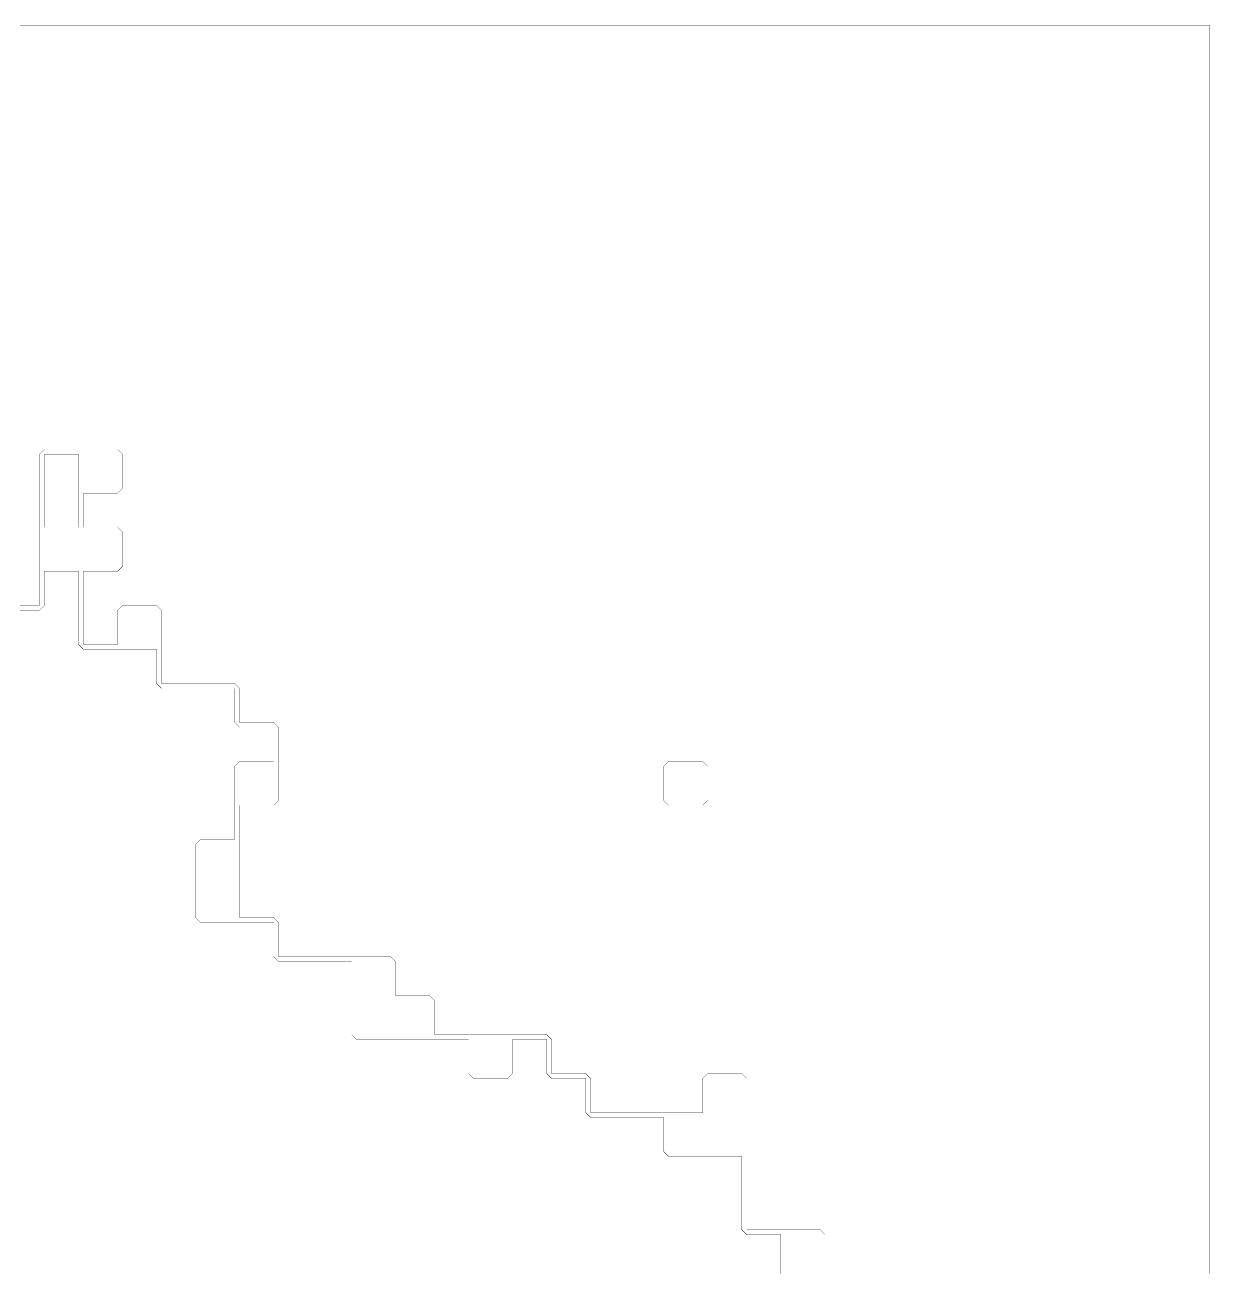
# Model space of a CAD drawing. Header units: metres. Extents: x 0 to 4990, y -4990 to 0.
# Drawn here: x 2617 to 4990, y -2495 to 0 of the extents above; entities that cross this region are included whole.
import ezdxf

# ---------------------------------------------------------------- set-up
doc = ezdxf.new("R2010")
doc.units = ezdxf.units.M
doc.layers.add('conductor', color=1, linetype='Continuous')
doc.layers.add('substrate', color=5, linetype='Continuous')

msp = doc.modelspace()

# ---------------------------------------------------------------- linework, layer by layer
at = {"layer": 'conductor', "const_width": 0.5}
msp.add_lwpolyline([(2656.25, -859.375), (2656.25, -869.140625), (2656.25, -878.90625), (2656.25, -888.671875), (2656.25, -898.4375), (2656.25, -908.203125), (2656.25, -917.96875), (2656.25, -927.734375), (2656.25, -937.5), (2656.25, -947.265625), (2656.25, -957.03125), (2656.25, -966.796875), (2656.25, -976.5625), (2656.25, -986.328125), (2656.25, -996.09375), (2656.25, -1005.859375), (2666.015625, -1005.859375), (2675.78125, -1005.859375), (2685.546875, -1005.859375), (2695.3125, -1005.859375), (2705.078125, -1005.859375), (2714.84375, -1005.859375), (2724.609375, -1005.859375), (2724.609375, -996.09375), (2724.609375, -986.328125), (2724.609375, -976.5625), (2724.609375, -966.796875), (2724.609375, -957.03125), (2724.609375, -947.265625), (2724.609375, -937.5), (2724.609375, -927.734375), (2724.609375, -917.96875), (2724.609375, -908.203125), (2724.609375, -898.4375), (2724.609375, -888.671875), (2724.609375, -878.90625), (2724.609375, -869.140625), (2724.609375, -859.375), (2714.84375, -859.375), (2705.078125, -859.375), (2695.3125, -859.375), (2685.546875, -859.375), (2675.78125, -859.375), (2666.015625, -859.375)], close=True, dxfattribs=at)
msp.add_lwpolyline([(4130.859375, -2500), (4130.859375, -2490.234375), (4130.859375, -2480.46875), (4130.859375, -2470.703125), (4130.859375, -2460.9375), (4130.859375, -2451.171875), (4130.859375, -2441.40625), (4130.859375, -2431.640625), (4130.859375, -2421.875), (4121.09375, -2421.875), (4111.328125, -2421.875), (4101.5625, -2421.875), (4091.796875, -2421.875), (4082.03125, -2421.875), (4072.265625, -2421.875), (4062.5, -2421.875), (4052.734375, -2412.109375), (4052.734375, -2402.34375), (4052.734375, -2392.578125), (4052.734375, -2382.8125), (4052.734375, -2373.046875), (4052.734375, -2363.28125), (4052.734375, -2353.515625), (4052.734375, -2343.75), (4052.734375, -2333.984375), (4052.734375, -2324.21875), (4052.734375, -2314.453125), (4052.734375, -2304.6875), (4052.734375, -2294.921875), (4052.734375, -2285.15625), (4052.734375, -2275.390625), (4052.734375, -2265.625), (4042.96875, -2265.625), (4033.203125, -2265.625), (4023.4375, -2265.625), (4013.671875, -2265.625), (4003.90625, -2265.625), (3994.140625, -2265.625), (3984.375, -2265.625), (3974.609375, -2265.625), (3964.84375, -2265.625), (3955.078125, -2265.625), (3945.3125, -2265.625), (3935.546875, -2265.625), (3925.78125, -2265.625), (3916.015625, -2265.625), (3906.25, -2265.625), (3896.484375, -2255.859375), (3896.484375, -2246.09375), (3896.484375, -2236.328125), (3896.484375, -2226.5625), (3896.484375, -2216.796875), (3896.484375, -2207.03125), (3896.484375, -2197.265625), (3896.484375, -2187.5), (3886.71875, -2187.5), (3876.953125, -2187.5), (3867.1875, -2187.5), (3857.421875, -2187.5), (3847.65625, -2187.5), (3837.890625, -2187.5), (3828.125, -2187.5), (3818.359375, -2187.5), (3808.59375, -2187.5), (3798.828125, -2187.5), (3789.0625, -2187.5), (3779.296875, -2187.5), (3769.53125, -2187.5), (3759.765625, -2187.5), (3750, -2187.5), (3740.234375, -2177.734375), (3740.234375, -2167.96875), (3740.234375, -2158.203125), (3740.234375, -2148.4375), (3740.234375, -2138.671875), (3740.234375, -2128.90625), (3740.234375, -2119.140625), (3740.234375, -2109.375), (3730.46875, -2109.375), (3720.703125, -2109.375), (3710.9375, -2109.375), (3701.171875, -2109.375), (3691.40625, -2109.375), (3681.640625, -2109.375), (3671.875, -2109.375), (3662.109375, -2099.609375), (3662.109375, -2089.84375), (3662.109375, -2080.078125), (3662.109375, -2070.3125), (3662.109375, -2060.546875), (3662.109375, -2050.78125), (3662.109375, -2041.015625), (3662.109375, -2031.25), (3652.34375, -2031.25), (3642.578125, -2031.25), (3632.8125, -2031.25), (3623.046875, -2031.25), (3613.28125, -2031.25), (3603.515625, -2031.25), (3593.75, -2031.25), (3593.75, -2041.015625), (3593.75, -2050.78125), (3593.75, -2060.546875), (3593.75, -2070.3125), (3593.75, -2080.078125), (3593.75, -2089.84375), (3593.75, -2099.609375), (3583.984375, -2109.375), (3574.21875, -2109.375), (3564.453125, -2109.375), (3554.6875, -2109.375), (3544.921875, -2109.375), (3535.15625, -2109.375), (3525.390625, -2109.375), (3515.625, -2109.375), (3505.859375, -2099.609375), (3505.859375, -2089.84375), (3505.859375, -2080.078125), (3505.859375, -2070.3125), (3505.859375, -2060.546875), (3505.859375, -2050.78125), (3505.859375, -2041.015625), (3505.859375, -2031.25), (3496.09375, -2031.25), (3486.328125, -2031.25), (3476.5625, -2031.25), (3466.796875, -2031.25), (3457.03125, -2031.25), (3447.265625, -2031.25), (3437.5, -2031.25), (3427.734375, -2031.25), (3417.96875, -2031.25), (3408.203125, -2031.25), (3398.4375, -2031.25), (3388.671875, -2031.25), (3378.90625, -2031.25), (3369.140625, -2031.25), (3359.375, -2031.25), (3349.609375, -2031.25), (3339.84375, -2031.25), (3330.078125, -2031.25), (3320.3125, -2031.25), (3310.546875, -2031.25), (3300.78125, -2031.25), (3291.015625, -2031.25), (3281.25, -2031.25), (3271.484375, -2021.484375), (3271.484375, -2011.71875), (3271.484375, -2001.953125), (3271.484375, -1992.1875), (3271.484375, -1982.421875), (3271.484375, -1972.65625), (3271.484375, -1962.890625), (3271.484375, -1953.125), (3271.484375, -1943.359375), (3271.484375, -1933.59375), (3271.484375, -1923.828125), (3271.484375, -1914.0625), (3271.484375, -1904.296875), (3271.484375, -1894.53125), (3271.484375, -1884.765625), (3271.484375, -1875), (3261.71875, -1875), (3251.953125, -1875), (3242.1875, -1875), (3232.421875, -1875), (3222.65625, -1875), (3212.890625, -1875), (3203.125, -1875), (3193.359375, -1875), (3183.59375, -1875), (3173.828125, -1875), (3164.0625, -1875), (3154.296875, -1875), (3144.53125, -1875), (3134.765625, -1875), (3125, -1875), (3115.234375, -1865.234375), (3115.234375, -1855.46875), (3115.234375, -1845.703125), (3115.234375, -1835.9375), (3115.234375, -1826.171875), (3115.234375, -1816.40625), (3115.234375, -1806.640625), (3115.234375, -1796.875), (3105.46875, -1796.875), (3095.703125, -1796.875), (3085.9375, -1796.875), (3076.171875, -1796.875), (3066.40625, -1796.875), (3056.640625, -1796.875), (3046.875, -1796.875), (3037.109375, -1796.875), (3027.34375, -1796.875), (3017.578125, -1796.875), (3007.8125, -1796.875), (2998.046875, -1796.875), (2988.28125, -1796.875), (2978.515625, -1796.875), (2968.75, -1796.875), (2958.984375, -1787.109375), (2958.984375, -1777.34375), (2958.984375, -1767.578125), (2958.984375, -1757.8125), (2958.984375, -1748.046875), (2958.984375, -1738.28125), (2958.984375, -1728.515625), (2958.984375, -1718.75), (2958.984375, -1708.984375), (2958.984375, -1699.21875), (2958.984375, -1689.453125), (2958.984375, -1679.6875), (2958.984375, -1669.921875), (2958.984375, -1660.15625), (2958.984375, -1650.390625), (2958.984375, -1640.625), (2968.75, -1630.859375), (2978.515625, -1630.859375), (2988.28125, -1630.859375), (2998.046875, -1630.859375), (3007.8125, -1630.859375), (3017.578125, -1630.859375), (3027.34375, -1630.859375), (3037.109375, -1630.859375), (3037.109375, -1621.09375), (3037.109375, -1611.328125), (3037.109375, -1601.5625), (3037.109375, -1591.796875), (3037.109375, -1582.03125), (3037.109375, -1572.265625), (3037.109375, -1562.5), (3037.109375, -1552.734375), (3037.109375, -1542.96875), (3037.109375, -1533.203125), (3037.109375, -1523.4375), (3037.109375, -1513.671875), (3037.109375, -1503.90625), (3037.109375, -1494.140625), (3037.109375, -1484.375), (3046.875, -1474.609375), (3056.640625, -1474.609375), (3066.40625, -1474.609375), (3076.171875, -1474.609375), (3085.9375, -1474.609375), (3095.703125, -1474.609375), (3105.46875, -1474.609375), (3115.234375, -1474.609375), (3115.234375, -1464.84375), (3115.234375, -1455.078125), (3115.234375, -1445.3125), (3115.234375, -1435.546875), (3115.234375, -1425.78125), (3115.234375, -1416.015625), (3115.234375, -1406.25), (3105.46875, -1406.25), (3095.703125, -1406.25), (3085.9375, -1406.25), (3076.171875, -1406.25), (3066.40625, -1406.25), (3056.640625, -1406.25), (3046.875, -1406.25), (3037.109375, -1396.484375), (3037.109375, -1386.71875), (3037.109375, -1376.953125), (3037.109375, -1367.1875), (3037.109375, -1357.421875), (3037.109375, -1347.65625), (3037.109375, -1337.890625), (3037.109375, -1328.125), (3027.34375, -1328.125), (3017.578125, -1328.125), (3007.8125, -1328.125), (2998.046875, -1328.125), (2988.28125, -1328.125), (2978.515625, -1328.125), (2968.75, -1328.125), (2958.984375, -1328.125), (2949.21875, -1328.125), (2939.453125, -1328.125), (2929.6875, -1328.125), (2919.921875, -1328.125), (2910.15625, -1328.125), (2900.390625, -1328.125), (2890.625, -1328.125), (2880.859375, -1318.359375), (2880.859375, -1308.59375), (2880.859375, -1298.828125), (2880.859375, -1289.0625), (2880.859375, -1279.296875), (2880.859375, -1269.53125), (2880.859375, -1259.765625), (2880.859375, -1250), (2871.09375, -1250), (2861.328125, -1250), (2851.5625, -1250), (2841.796875, -1250), (2832.03125, -1250), (2822.265625, -1250), (2812.5, -1250), (2802.734375, -1250), (2792.96875, -1250), (2783.203125, -1250), (2773.4375, -1250), (2763.671875, -1250), (2753.90625, -1250), (2744.140625, -1250), (2734.375, -1250), (2724.609375, -1240.234375), (2724.609375, -1230.46875), (2724.609375, -1220.703125), (2724.609375, -1210.9375), (2724.609375, -1201.171875), (2724.609375, -1191.40625), (2724.609375, -1181.640625), (2724.609375, -1171.875), (2724.609375, -1162.109375), (2724.609375, -1152.34375), (2724.609375, -1142.578125), (2724.609375, -1132.8125), (2724.609375, -1123.046875), (2724.609375, -1113.28125), (2724.609375, -1103.515625), (2724.609375, -1093.75), (2714.84375, -1093.75), (2705.078125, -1093.75), (2695.3125, -1093.75), (2685.546875, -1093.75), (2675.78125, -1093.75), (2666.015625, -1093.75), (2656.25, -1093.75), (2656.25, -1103.515625), (2656.25, -1113.28125), (2656.25, -1123.046875), (2656.25, -1132.8125), (2656.25, -1142.578125), (2656.25, -1152.34375), (2656.25, -1162.109375), (2646.484375, -1171.875), (2636.71875, -1171.875), (2626.953125, -1171.875), (2617.1875, -1171.875), (2607.421875, -1171.875)], dxfattribs=at)
at = {"layer": 'substrate', "const_width": 0.5}
for points in [[(4990.234375, -2500), (4990.234375, -2490.234375), (4990.234375, -2480.46875), (4990.234375, -2470.703125), (4990.234375, -2460.9375), (4990.234375, -2451.171875), (4990.234375, -2441.40625), (4990.234375, -2431.640625), (4990.234375, -2421.875), (4990.234375, -2412.109375), (4990.234375, -2402.34375), (4990.234375, -2392.578125), (4990.234375, -2382.8125), (4990.234375, -2373.046875), (4990.234375, -2363.28125), (4990.234375, -2353.515625), (4990.234375, -2343.75), (4990.234375, -2333.984375), (4990.234375, -2324.21875), (4990.234375, -2314.453125), (4990.234375, -2304.6875), (4990.234375, -2294.921875), (4990.234375, -2285.15625), (4990.234375, -2275.390625), (4990.234375, -2265.625), (4990.234375, -2255.859375), (4990.234375, -2246.09375), (4990.234375, -2236.328125), (4990.234375, -2226.5625), (4990.234375, -2216.796875), (4990.234375, -2207.03125), (4990.234375, -2197.265625), (4990.234375, -2187.5), (4990.234375, -2177.734375), (4990.234375, -2167.96875), (4990.234375, -2158.203125), (4990.234375, -2148.4375), (4990.234375, -2138.671875), (4990.234375, -2128.90625), (4990.234375, -2119.140625), (4990.234375, -2109.375), (4990.234375, -2099.609375), (4990.234375, -2089.84375), (4990.234375, -2080.078125), (4990.234375, -2070.3125), (4990.234375, -2060.546875), (4990.234375, -2050.78125), (4990.234375, -2041.015625), (4990.234375, -2031.25), (4990.234375, -2021.484375), (4990.234375, -2011.71875), (4990.234375, -2001.953125), (4990.234375, -1992.1875), (4990.234375, -1982.421875), (4990.234375, -1972.65625), (4990.234375, -1962.890625), (4990.234375, -1953.125), (4990.234375, -1943.359375), (4990.234375, -1933.59375), (4990.234375, -1923.828125), (4990.234375, -1914.0625), (4990.234375, -1904.296875), (4990.234375, -1894.53125), (4990.234375, -1884.765625), (4990.234375, -1875), (4990.234375, -1865.234375), (4990.234375, -1855.46875), (4990.234375, -1845.703125), (4990.234375, -1835.9375), (4990.234375, -1826.171875), (4990.234375, -1816.40625), (4990.234375, -1806.640625), (4990.234375, -1796.875), (4990.234375, -1787.109375), (4990.234375, -1777.34375), (4990.234375, -1767.578125), (4990.234375, -1757.8125), (4990.234375, -1748.046875), (4990.234375, -1738.28125), (4990.234375, -1728.515625), (4990.234375, -1718.75), (4990.234375, -1708.984375), (4990.234375, -1699.21875), (4990.234375, -1689.453125), (4990.234375, -1679.6875), (4990.234375, -1669.921875), (4990.234375, -1660.15625), (4990.234375, -1650.390625), (4990.234375, -1640.625), (4990.234375, -1630.859375), (4990.234375, -1621.09375), (4990.234375, -1611.328125), (4990.234375, -1601.5625), (4990.234375, -1591.796875), (4990.234375, -1582.03125), (4990.234375, -1572.265625), (4990.234375, -1562.5), (4990.234375, -1552.734375), (4990.234375, -1542.96875), (4990.234375, -1533.203125), (4990.234375, -1523.4375), (4990.234375, -1513.671875), (4990.234375, -1503.90625), (4990.234375, -1494.140625), (4990.234375, -1484.375), (4990.234375, -1474.609375), (4990.234375, -1464.84375), (4990.234375, -1455.078125), (4990.234375, -1445.3125), (4990.234375, -1435.546875), (4990.234375, -1425.78125), (4990.234375, -1416.015625), (4990.234375, -1406.25), (4990.234375, -1396.484375), (4990.234375, -1386.71875), (4990.234375, -1376.953125), (4990.234375, -1367.1875), (4990.234375, -1357.421875), (4990.234375, -1347.65625), (4990.234375, -1337.890625), (4990.234375, -1328.125), (4990.234375, -1318.359375), (4990.234375, -1308.59375), (4990.234375, -1298.828125), (4990.234375, -1289.0625), (4990.234375, -1279.296875), (4990.234375, -1269.53125), (4990.234375, -1259.765625), (4990.234375, -1250), (4990.234375, -1240.234375), (4990.234375, -1230.46875), (4990.234375, -1220.703125), (4990.234375, -1210.9375), (4990.234375, -1201.171875), (4990.234375, -1191.40625), (4990.234375, -1181.640625), (4990.234375, -1171.875), (4990.234375, -1162.109375), (4990.234375, -1152.34375), (4990.234375, -1142.578125), (4990.234375, -1132.8125), (4990.234375, -1123.046875), (4990.234375, -1113.28125), (4990.234375, -1103.515625), (4990.234375, -1093.75), (4990.234375, -1083.984375), (4990.234375, -1074.21875), (4990.234375, -1064.453125), (4990.234375, -1054.6875), (4990.234375, -1044.921875), (4990.234375, -1035.15625), (4990.234375, -1025.390625), (4990.234375, -1015.625), (4990.234375, -1005.859375), (4990.234375, -996.09375), (4990.234375, -986.328125), (4990.234375, -976.5625), (4990.234375, -966.796875), (4990.234375, -957.03125), (4990.234375, -947.265625), (4990.234375, -937.5), (4990.234375, -927.734375), (4990.234375, -917.96875), (4990.234375, -908.203125), (4990.234375, -898.4375), (4990.234375, -888.671875), (4990.234375, -878.90625), (4990.234375, -869.140625), (4990.234375, -859.375), (4990.234375, -849.609375), (4990.234375, -839.84375), (4990.234375, -830.078125), (4990.234375, -820.3125), (4990.234375, -810.546875), (4990.234375, -800.78125), (4990.234375, -791.015625), (4990.234375, -781.25), (4990.234375, -771.484375), (4990.234375, -761.71875), (4990.234375, -751.953125), (4990.234375, -742.1875), (4990.234375, -732.421875), (4990.234375, -722.65625), (4990.234375, -712.890625), (4990.234375, -703.125), (4990.234375, -693.359375), (4990.234375, -683.59375), (4990.234375, -673.828125), (4990.234375, -664.0625), (4990.234375, -654.296875), (4990.234375, -644.53125), (4990.234375, -634.765625), (4990.234375, -625), (4990.234375, -615.234375), (4990.234375, -605.46875), (4990.234375, -595.703125), (4990.234375, -585.9375), (4990.234375, -576.171875), (4990.234375, -566.40625), (4990.234375, -556.640625), (4990.234375, -546.875), (4990.234375, -537.109375), (4990.234375, -527.34375), (4990.234375, -517.578125), (4990.234375, -507.8125), (4990.234375, -498.046875), (4990.234375, -488.28125), (4990.234375, -478.515625), (4990.234375, -468.75), (4990.234375, -458.984375), (4990.234375, -449.21875), (4990.234375, -439.453125), (4990.234375, -429.6875), (4990.234375, -419.921875), (4990.234375, -410.15625), (4990.234375, -400.390625), (4990.234375, -390.625), (4990.234375, -380.859375), (4990.234375, -371.09375), (4990.234375, -361.328125), (4990.234375, -351.5625), (4990.234375, -341.796875), (4990.234375, -332.03125), (4990.234375, -322.265625), (4990.234375, -312.5), (4990.234375, -302.734375), (4990.234375, -292.96875), (4990.234375, -283.203125), (4990.234375, -273.4375), (4990.234375, -263.671875), (4990.234375, -253.90625), (4990.234375, -244.140625), (4990.234375, -234.375), (4990.234375, -224.609375), (4990.234375, -214.84375), (4990.234375, -205.078125), (4990.234375, -195.3125), (4990.234375, -185.546875), (4990.234375, -175.78125), (4990.234375, -166.015625), (4990.234375, -156.25), (4990.234375, -146.484375), (4990.234375, -136.71875), (4990.234375, -126.953125), (4990.234375, -117.1875), (4990.234375, -107.421875), (4990.234375, -97.65625), (4990.234375, -87.890625), (4990.234375, -78.125), (4990.234375, -68.359375), (4990.234375, -58.59375), (4990.234375, -48.828125), (4990.234375, -39.0625), (4990.234375, -29.296875), (4990.234375, -19.53125), (4990.234375, -9.765625), (4990.234375, 0), (4980.46875, 0), (4970.703125, 0), (4960.9375, 0), (4951.171875, 0), (4941.40625, 0), (4931.640625, 0), (4921.875, 0), (4912.109375, 0), (4902.34375, 0), (4892.578125, 0), (4882.8125, 0), (4873.046875, 0), (4863.28125, 0), (4853.515625, 0), (4843.75, 0), (4833.984375, 0), (4824.21875, 0), (4814.453125, 0), (4804.6875, 0), (4794.921875, 0), (4785.15625, 0), (4775.390625, 0), (4765.625, 0), (4755.859375, 0), (4746.09375, 0), (4736.328125, 0), (4726.5625, 0), (4716.796875, 0), (4707.03125, 0), (4697.265625, 0), (4687.5, 0), (4677.734375, 0), (4667.96875, 0), (4658.203125, 0), (4648.4375, 0), (4638.671875, 0), (4628.90625, 0), (4619.140625, 0), (4609.375, 0), (4599.609375, 0), (4589.84375, 0), (4580.078125, 0), (4570.3125, 0), (4560.546875, 0), (4550.78125, 0), (4541.015625, 0), (4531.25, 0), (4521.484375, 0), (4511.71875, 0), (4501.953125, 0), (4492.1875, 0), (4482.421875, 0), (4472.65625, 0), (4462.890625, 0), (4453.125, 0), (4443.359375, 0), (4433.59375, 0), (4423.828125, 0), (4414.0625, 0), (4404.296875, 0), (4394.53125, 0), (4384.765625, 0), (4375, 0), (4365.234375, 0), (4355.46875, 0), (4345.703125, 0), (4335.9375, 0), (4326.171875, 0), (4316.40625, 0), (4306.640625, 0), (4296.875, 0), (4287.109375, 0), (4277.34375, 0), (4267.578125, 0), (4257.8125, 0), (4248.046875, 0), (4238.28125, 0), (4228.515625, 0), (4218.75, 0), (4208.984375, 0), (4199.21875, 0), (4189.453125, 0), (4179.6875, 0), (4169.921875, 0), (4160.15625, 0), (4150.390625, 0), (4140.625, 0), (4130.859375, 0), (4121.09375, 0), (4111.328125, 0), (4101.5625, 0), (4091.796875, 0), (4082.03125, 0), (4072.265625, 0), (4062.5, 0), (4052.734375, 0), (4042.96875, 0), (4033.203125, 0), (4023.4375, 0), (4013.671875, 0), (4003.90625, 0), (3994.140625, 0), (3984.375, 0), (3974.609375, 0), (3964.84375, 0), (3955.078125, 0), (3945.3125, 0), (3935.546875, 0), (3925.78125, 0), (3916.015625, 0), (3906.25, 0), (3896.484375, 0), (3886.71875, 0), (3876.953125, 0), (3867.1875, 0), (3857.421875, 0), (3847.65625, 0), (3837.890625, 0), (3828.125, 0), (3818.359375, 0), (3808.59375, 0), (3798.828125, 0), (3789.0625, 0), (3779.296875, 0), (3769.53125, 0), (3759.765625, 0), (3750, 0), (3740.234375, 0), (3730.46875, 0), (3720.703125, 0), (3710.9375, 0), (3701.171875, 0), (3691.40625, 0), (3681.640625, 0), (3671.875, 0), (3662.109375, 0), (3652.34375, 0), (3642.578125, 0), (3632.8125, 0), (3623.046875, 0), (3613.28125, 0), (3603.515625, 0), (3593.75, 0), (3583.984375, 0), (3574.21875, 0), (3564.453125, 0), (3554.6875, 0), (3544.921875, 0), (3535.15625, 0), (3525.390625, 0), (3515.625, 0), (3505.859375, 0), (3496.09375, 0), (3486.328125, 0), (3476.5625, 0), (3466.796875, 0), (3457.03125, 0), (3447.265625, 0), (3437.5, 0), (3427.734375, 0), (3417.96875, 0), (3408.203125, 0), (3398.4375, 0), (3388.671875, 0), (3378.90625, 0), (3369.140625, 0), (3359.375, 0), (3349.609375, 0), (3339.84375, 0), (3330.078125, 0), (3320.3125, 0), (3310.546875, 0), (3300.78125, 0), (3291.015625, 0), (3281.25, 0), (3271.484375, 0), (3261.71875, 0), (3251.953125, 0), (3242.1875, 0), (3232.421875, 0), (3222.65625, 0), (3212.890625, 0), (3203.125, 0), (3193.359375, 0), (3183.59375, 0), (3173.828125, 0), (3164.0625, 0), (3154.296875, 0), (3144.53125, 0), (3134.765625, 0), (3125, 0), (3115.234375, 0), (3105.46875, 0), (3095.703125, 0), (3085.9375, 0), (3076.171875, 0), (3066.40625, 0), (3056.640625, 0), (3046.875, 0), (3037.109375, 0), (3027.34375, 0), (3017.578125, 0), (3007.8125, 0), (2998.046875, 0), (2988.28125, 0), (2978.515625, 0), (2968.75, 0), (2958.984375, 0), (2949.21875, 0), (2939.453125, 0), (2929.6875, 0), (2919.921875, 0), (2910.15625, 0), (2900.390625, 0), (2890.625, 0), (2880.859375, 0), (2871.09375, 0), (2861.328125, 0), (2851.5625, 0), (2841.796875, 0), (2832.03125, 0), (2822.265625, 0), (2812.5, 0), (2802.734375, 0), (2792.96875, 0), (2783.203125, 0), (2773.4375, 0), (2763.671875, 0), (2753.90625, 0), (2744.140625, 0), (2734.375, 0), (2724.609375, 0), (2714.84375, 0), (2705.078125, 0), (2695.3125, 0), (2685.546875, 0), (2675.78125, 0), (2666.015625, 0), (2656.25, 0), (2646.484375, 0), (2636.71875, 0), (2626.953125, 0), (2617.1875, 0), (2607.421875, 0)], [(2607.421875, -1162.109375), (2617.1875, -1162.109375), (2626.953125, -1162.109375), (2636.71875, -1162.109375), (2646.484375, -1162.109375), (2646.484375, -1152.34375), (2646.484375, -1142.578125), (2646.484375, -1132.8125), (2646.484375, -1123.046875), (2646.484375, -1113.28125), (2646.484375, -1103.515625), (2646.484375, -1093.75), (2646.484375, -1083.984375), (2646.484375, -1074.21875), (2646.484375, -1064.453125), (2646.484375, -1054.6875), (2646.484375, -1044.921875), (2646.484375, -1035.15625), (2646.484375, -1025.390625), (2646.484375, -1015.625), (2646.484375, -1005.859375), (2646.484375, -996.09375), (2646.484375, -986.328125), (2646.484375, -976.5625), (2646.484375, -966.796875), (2646.484375, -957.03125), (2646.484375, -947.265625), (2646.484375, -937.5), (2646.484375, -927.734375), (2646.484375, -917.96875), (2646.484375, -908.203125), (2646.484375, -898.4375), (2646.484375, -888.671875), (2646.484375, -878.90625), (2646.484375, -869.140625), (2646.484375, -859.375), (2656.25, -849.609375), (2666.015625, -849.609375), (2675.78125, -849.609375), (2685.546875, -849.609375), (2695.3125, -849.609375), (2705.078125, -849.609375), (2714.84375, -849.609375), (2724.609375, -849.609375), (2734.375, -849.609375), (2744.140625, -849.609375), (2753.90625, -849.609375), (2763.671875, -849.609375), (2773.4375, -849.609375), (2783.203125, -849.609375), (2792.96875, -849.609375), (2802.734375, -849.609375), (2812.5, -859.375), (2812.5, -869.140625), (2812.5, -878.90625), (2812.5, -888.671875), (2812.5, -898.4375), (2812.5, -908.203125), (2812.5, -917.96875), (2812.5, -927.734375), (2802.734375, -937.5), (2792.96875, -937.5), (2783.203125, -937.5), (2773.4375, -937.5), (2763.671875, -937.5), (2753.90625, -937.5), (2744.140625, -937.5), (2734.375, -937.5), (2734.375, -947.265625), (2734.375, -957.03125), (2734.375, -966.796875), (2734.375, -976.5625), (2734.375, -986.328125), (2734.375, -996.09375), (2734.375, -1005.859375), (2744.140625, -1005.859375), (2753.90625, -1005.859375), (2763.671875, -1005.859375), (2773.4375, -1005.859375), (2783.203125, -1005.859375), (2792.96875, -1005.859375), (2802.734375, -1005.859375), (2812.5, -1015.625), (2812.5, -1025.390625), (2812.5, -1035.15625), (2812.5, -1044.921875), (2812.5, -1054.6875), (2812.5, -1064.453125), (2812.5, -1074.21875), (2812.5, -1083.984375), (2802.734375, -1093.75), (2792.96875, -1093.75), (2783.203125, -1093.75), (2773.4375, -1093.75), (2763.671875, -1093.75), (2753.90625, -1093.75), (2744.140625, -1093.75), (2734.375, -1093.75), (2734.375, -1103.515625), (2734.375, -1113.28125), (2734.375, -1123.046875), (2734.375, -1132.8125), (2734.375, -1142.578125), (2734.375, -1152.34375), (2734.375, -1162.109375), (2734.375, -1171.875), (2734.375, -1181.640625), (2734.375, -1191.40625), (2734.375, -1201.171875), (2734.375, -1210.9375), (2734.375, -1220.703125), (2734.375, -1230.46875), (2734.375, -1240.234375), (2744.140625, -1240.234375), (2753.90625, -1240.234375), (2763.671875, -1240.234375), (2773.4375, -1240.234375), (2783.203125, -1240.234375), (2792.96875, -1240.234375), (2802.734375, -1240.234375), (2802.734375, -1230.46875), (2802.734375, -1220.703125), (2802.734375, -1210.9375), (2802.734375, -1201.171875), (2802.734375, -1191.40625), (2802.734375, -1181.640625), (2802.734375, -1171.875), (2812.5, -1162.109375), (2822.265625, -1162.109375), (2832.03125, -1162.109375), (2841.796875, -1162.109375), (2851.5625, -1162.109375), (2861.328125, -1162.109375), (2871.09375, -1162.109375), (2880.859375, -1162.109375), (2890.625, -1171.875), (2890.625, -1181.640625), (2890.625, -1191.40625), (2890.625, -1201.171875), (2890.625, -1210.9375), (2890.625, -1220.703125), (2890.625, -1230.46875), (2890.625, -1240.234375), (2890.625, -1250), (2890.625, -1259.765625), (2890.625, -1269.53125), (2890.625, -1279.296875), (2890.625, -1289.0625), (2890.625, -1298.828125), (2890.625, -1308.59375), (2890.625, -1318.359375), (2900.390625, -1318.359375), (2910.15625, -1318.359375), (2919.921875, -1318.359375), (2929.6875, -1318.359375), (2939.453125, -1318.359375), (2949.21875, -1318.359375), (2958.984375, -1318.359375), (2968.75, -1318.359375), (2978.515625, -1318.359375), (2988.28125, -1318.359375), (2998.046875, -1318.359375), (3007.8125, -1318.359375), (3017.578125, -1318.359375), (3027.34375, -1318.359375), (3037.109375, -1318.359375), (3046.875, -1328.125), (3046.875, -1337.890625), (3046.875, -1347.65625), (3046.875, -1357.421875), (3046.875, -1367.1875), (3046.875, -1376.953125), (3046.875, -1386.71875), (3046.875, -1396.484375), (3056.640625, -1396.484375), (3066.40625, -1396.484375), (3076.171875, -1396.484375), (3085.9375, -1396.484375), (3095.703125, -1396.484375), (3105.46875, -1396.484375), (3115.234375, -1396.484375), (3125, -1406.25), (3125, -1416.015625), (3125, -1425.78125), (3125, -1435.546875), (3125, -1445.3125), (3125, -1455.078125), (3125, -1464.84375), (3125, -1474.609375), (3125, -1484.375), (3125, -1494.140625), (3125, -1503.90625), (3125, -1513.671875), (3125, -1523.4375), (3125, -1533.203125), (3125, -1542.96875), (3125, -1552.734375), (3115.234375, -1562.5), (3105.46875, -1562.5), (3095.703125, -1562.5), (3085.9375, -1562.5), (3076.171875, -1562.5), (3066.40625, -1562.5), (3056.640625, -1562.5), (3046.875, -1562.5), (3046.875, -1572.265625), (3046.875, -1582.03125), (3046.875, -1591.796875), (3046.875, -1601.5625), (3046.875, -1611.328125), (3046.875, -1621.09375), (3046.875, -1630.859375), (3046.875, -1640.625), (3046.875, -1650.390625), (3046.875, -1660.15625), (3046.875, -1669.921875), (3046.875, -1679.6875), (3046.875, -1689.453125), (3046.875, -1699.21875), (3046.875, -1708.984375), (3046.875, -1718.75), (3046.875, -1728.515625), (3046.875, -1738.28125), (3046.875, -1748.046875), (3046.875, -1757.8125), (3046.875, -1767.578125), (3046.875, -1777.34375), (3046.875, -1787.109375), (3056.640625, -1787.109375), (3066.40625, -1787.109375), (3076.171875, -1787.109375), (3085.9375, -1787.109375), (3095.703125, -1787.109375), (3105.46875, -1787.109375), (3115.234375, -1787.109375), (3125, -1796.875), (3125, -1806.640625), (3125, -1816.40625), (3125, -1826.171875), (3125, -1835.9375), (3125, -1845.703125), (3125, -1855.46875), (3125, -1865.234375), (3134.765625, -1865.234375), (3144.53125, -1865.234375), (3154.296875, -1865.234375), (3164.0625, -1865.234375), (3173.828125, -1865.234375), (3183.59375, -1865.234375), (3193.359375, -1865.234375), (3203.125, -1865.234375), (3212.890625, -1865.234375), (3222.65625, -1865.234375), (3232.421875, -1865.234375), (3242.1875, -1865.234375), (3251.953125, -1865.234375), (3261.71875, -1865.234375), (3271.484375, -1865.234375), (3281.25, -1865.234375), (3291.015625, -1865.234375), (3300.78125, -1865.234375), (3310.546875, -1865.234375), (3320.3125, -1865.234375), (3330.078125, -1865.234375), (3339.84375, -1865.234375), (3349.609375, -1865.234375), (3359.375, -1875), (3359.375, -1884.765625), (3359.375, -1894.53125), (3359.375, -1904.296875), (3359.375, -1914.0625), (3359.375, -1923.828125), (3359.375, -1933.59375), (3359.375, -1943.359375), (3369.140625, -1943.359375), (3378.90625, -1943.359375), (3388.671875, -1943.359375), (3398.4375, -1943.359375), (3408.203125, -1943.359375), (3417.96875, -1943.359375), (3427.734375, -1943.359375), (3437.5, -1953.125), (3437.5, -1962.890625), (3437.5, -1972.65625), (3437.5, -1982.421875), (3437.5, -1992.1875), (3437.5, -2001.953125), (3437.5, -2011.71875), (3437.5, -2021.484375), (3447.265625, -2021.484375), (3457.03125, -2021.484375), (3466.796875, -2021.484375), (3476.5625, -2021.484375), (3486.328125, -2021.484375), (3496.09375, -2021.484375), (3505.859375, -2021.484375), (3515.625, -2021.484375), (3525.390625, -2021.484375), (3535.15625, -2021.484375), (3544.921875, -2021.484375), (3554.6875, -2021.484375), (3564.453125, -2021.484375), (3574.21875, -2021.484375), (3583.984375, -2021.484375), (3593.75, -2021.484375), (3603.515625, -2021.484375), (3613.28125, -2021.484375), (3623.046875, -2021.484375), (3632.8125, -2021.484375), (3642.578125, -2021.484375), (3652.34375, -2021.484375), (3662.109375, -2021.484375), (3671.875, -2031.25), (3671.875, -2041.015625), (3671.875, -2050.78125), (3671.875, -2060.546875), (3671.875, -2070.3125), (3671.875, -2080.078125), (3671.875, -2089.84375), (3671.875, -2099.609375), (3681.640625, -2099.609375), (3691.40625, -2099.609375), (3701.171875, -2099.609375), (3710.9375, -2099.609375), (3720.703125, -2099.609375), (3730.46875, -2099.609375), (3740.234375, -2099.609375), (3750, -2109.375), (3750, -2119.140625), (3750, -2128.90625), (3750, -2138.671875), (3750, -2148.4375), (3750, -2158.203125), (3750, -2167.96875), (3750, -2177.734375), (3759.765625, -2177.734375), (3769.53125, -2177.734375), (3779.296875, -2177.734375), (3789.0625, -2177.734375), (3798.828125, -2177.734375), (3808.59375, -2177.734375), (3818.359375, -2177.734375), (3828.125, -2177.734375), (3837.890625, -2177.734375), (3847.65625, -2177.734375), (3857.421875, -2177.734375), (3867.1875, -2177.734375), (3876.953125, -2177.734375), (3886.71875, -2177.734375), (3896.484375, -2177.734375), (3906.25, -2177.734375), (3916.015625, -2177.734375), (3925.78125, -2177.734375), (3935.546875, -2177.734375), (3945.3125, -2177.734375), (3955.078125, -2177.734375), (3964.84375, -2177.734375), (3974.609375, -2177.734375), (3974.609375, -2167.96875), (3974.609375, -2158.203125), (3974.609375, -2148.4375), (3974.609375, -2138.671875), (3974.609375, -2128.90625), (3974.609375, -2119.140625), (3974.609375, -2109.375), (3984.375, -2099.609375), (3994.140625, -2099.609375), (4003.90625, -2099.609375), (4013.671875, -2099.609375), (4023.4375, -2099.609375), (4033.203125, -2099.609375), (4042.96875, -2099.609375), (4052.734375, -2099.609375), (4062.5, -2109.375), (4062.5, -2119.140625), (4062.5, -2128.90625), (4062.5, -2138.671875), (4062.5, -2148.4375), (4062.5, -2158.203125), (4062.5, -2167.96875), (4062.5, -2177.734375), (4062.5, -2187.5), (4062.5, -2197.265625), (4062.5, -2207.03125), (4062.5, -2216.796875), (4062.5, -2226.5625), (4062.5, -2236.328125), (4062.5, -2246.09375), (4062.5, -2255.859375), (4062.5, -2265.625), (4062.5, -2275.390625), (4062.5, -2285.15625), (4062.5, -2294.921875), (4062.5, -2304.6875), (4062.5, -2314.453125), (4062.5, -2324.21875), (4062.5, -2333.984375), (4062.5, -2343.75), (4062.5, -2353.515625), (4062.5, -2363.28125), (4062.5, -2373.046875), (4062.5, -2382.8125), (4062.5, -2392.578125), (4062.5, -2402.34375), (4062.5, -2412.109375), (4072.265625, -2412.109375), (4082.03125, -2412.109375), (4091.796875, -2412.109375), (4101.5625, -2412.109375), (4111.328125, -2412.109375), (4121.09375, -2412.109375), (4130.859375, -2412.109375), (4140.625, -2412.109375), (4150.390625, -2412.109375), (4160.15625, -2412.109375), (4169.921875, -2412.109375), (4179.6875, -2412.109375), (4189.453125, -2412.109375), (4199.21875, -2412.109375), (4208.984375, -2412.109375), (4218.75, -2421.875), (4218.75, -2431.640625), (4218.75, -2441.40625), (4218.75, -2451.171875), (4218.75, -2460.9375), (4218.75, -2470.703125), (4218.75, -2480.46875), (4218.75, -2490.234375), (4218.75, -2500)]]:
    msp.add_lwpolyline(points, dxfattribs=at)
msp.add_lwpolyline([(3896.484375, -1484.375), (3906.25, -1474.609375), (3916.015625, -1474.609375), (3925.78125, -1474.609375), (3935.546875, -1474.609375), (3945.3125, -1474.609375), (3955.078125, -1474.609375), (3964.84375, -1474.609375), (3974.609375, -1474.609375), (3984.375, -1484.375), (3984.375, -1494.140625), (3984.375, -1503.90625), (3984.375, -1513.671875), (3984.375, -1523.4375), (3984.375, -1533.203125), (3984.375, -1542.96875), (3984.375, -1552.734375), (3974.609375, -1562.5), (3964.84375, -1562.5), (3955.078125, -1562.5), (3945.3125, -1562.5), (3935.546875, -1562.5), (3925.78125, -1562.5), (3916.015625, -1562.5), (3906.25, -1562.5), (3896.484375, -1552.734375), (3896.484375, -1542.96875), (3896.484375, -1533.203125), (3896.484375, -1523.4375), (3896.484375, -1513.671875), (3896.484375, -1503.90625), (3896.484375, -1494.140625)], close=True, dxfattribs=at)

doc.saveas('drawing.dxf')
